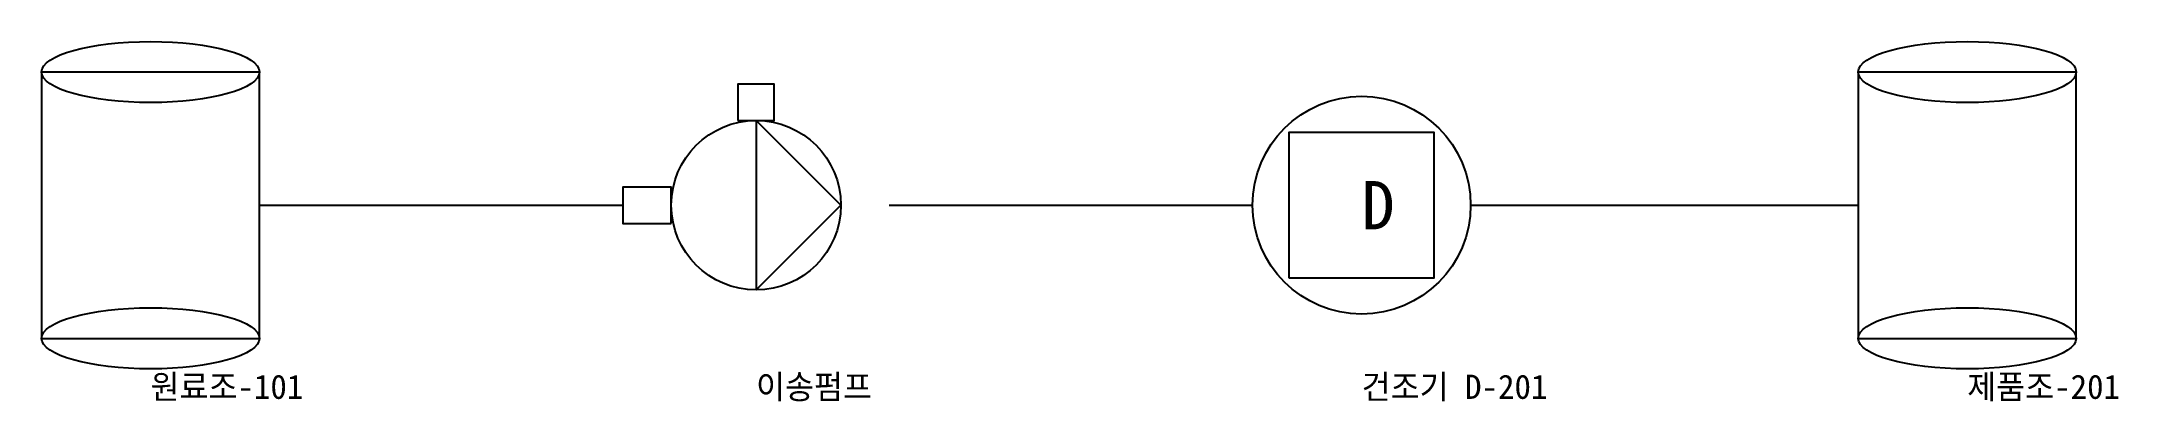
# Model space of a CAD drawing. Header units: metres. Extents: x 22 to 365, y 68 to 127.
import ezdxf

# ---------------------------------------------------------------- set-up
doc = ezdxf.new("R2010")
doc.units = ezdxf.units.M
for name, color, linetype in [('EQUIP_BODY', 7, 'Continuous'), ('EQUIP_DETAIL', 8, 'Continuous'), ('PROCESS', 1, 'Continuous'), ('TAGS', 2, 'Continuous')]:
    doc.layers.add(name, color=color, linetype=linetype)

# ---------------------------------------------------------------- blocks, each defined once
blk = doc.blocks.new('TANK')
at = {"layer": 'EQUIP_BODY'}
blk.add_lwpolyline([(-18, -22), (18, -22), (18, 22), (-18, 22)], close=True, dxfattribs=at)
for centre in [(0, 22), (0, -22)]:
    blk.add_ellipse(centre, major_axis=(18, 0), ratio=0.28, dxfattribs=at)
blk = doc.blocks.new('PUMP')
at = {"layer": 'EQUIP_BODY'}
blk.add_circle((0, 0), 14, dxfattribs=at)
at = {"layer": 'EQUIP_DETAIL'}
for points in [[(-3, 14), (3, 14), (3, 20), (-3, 20)], [(0, -14), (14, 0), (0, 14)], [(-14, -3), (-14, 3), (-22, 3), (-22, -3)]]:
    blk.add_lwpolyline(points, close=True, dxfattribs=at)
blk = doc.blocks.new('DRYER')
at = {"layer": 'EQUIP_BODY'}
blk.add_circle((0, 0), 18, dxfattribs=at)
at = {"layer": 'EQUIP_DETAIL'}
blk.add_lwpolyline([(-12, -12), (12, -12), (12, 12), (-12, 12)], close=True, dxfattribs=at)
blk.add_text('D', height=8, dxfattribs=at).set_placement((0, -4))

msp = doc.modelspace()

# ---------------------------------------------------------------- linework, layer by layer
at = {"layer": 'PROCESS'}
for p, q in [((58, 100), (118, 100)), ((162, 100), (222, 100)), ((258, 100), (322, 100))]:
    msp.add_line(p, q, dxfattribs=at)

# ---------------------------------------------------------------- block references
at = {"layer": 'EQUIP_BODY'}
for name, p in [('TANK', (40, 100)), ('TANK', (340, 100)), ('PUMP', (140, 100)), ('DRYER', (240, 100))]:
    msp.add_blockref(name, p, dxfattribs=at)

# ---------------------------------------------------------------- texts
at = {"layer": 'TAGS'}
for s, p in [('원료조-101', (40, 68)), ('이송펌프', (140, 68)), ('건조기 D-201', (240, 68)), ('제품조-201', (340, 68))]:
    msp.add_text(s, height=4, dxfattribs=at).set_placement(p)

doc.saveas('drawing.dxf')
